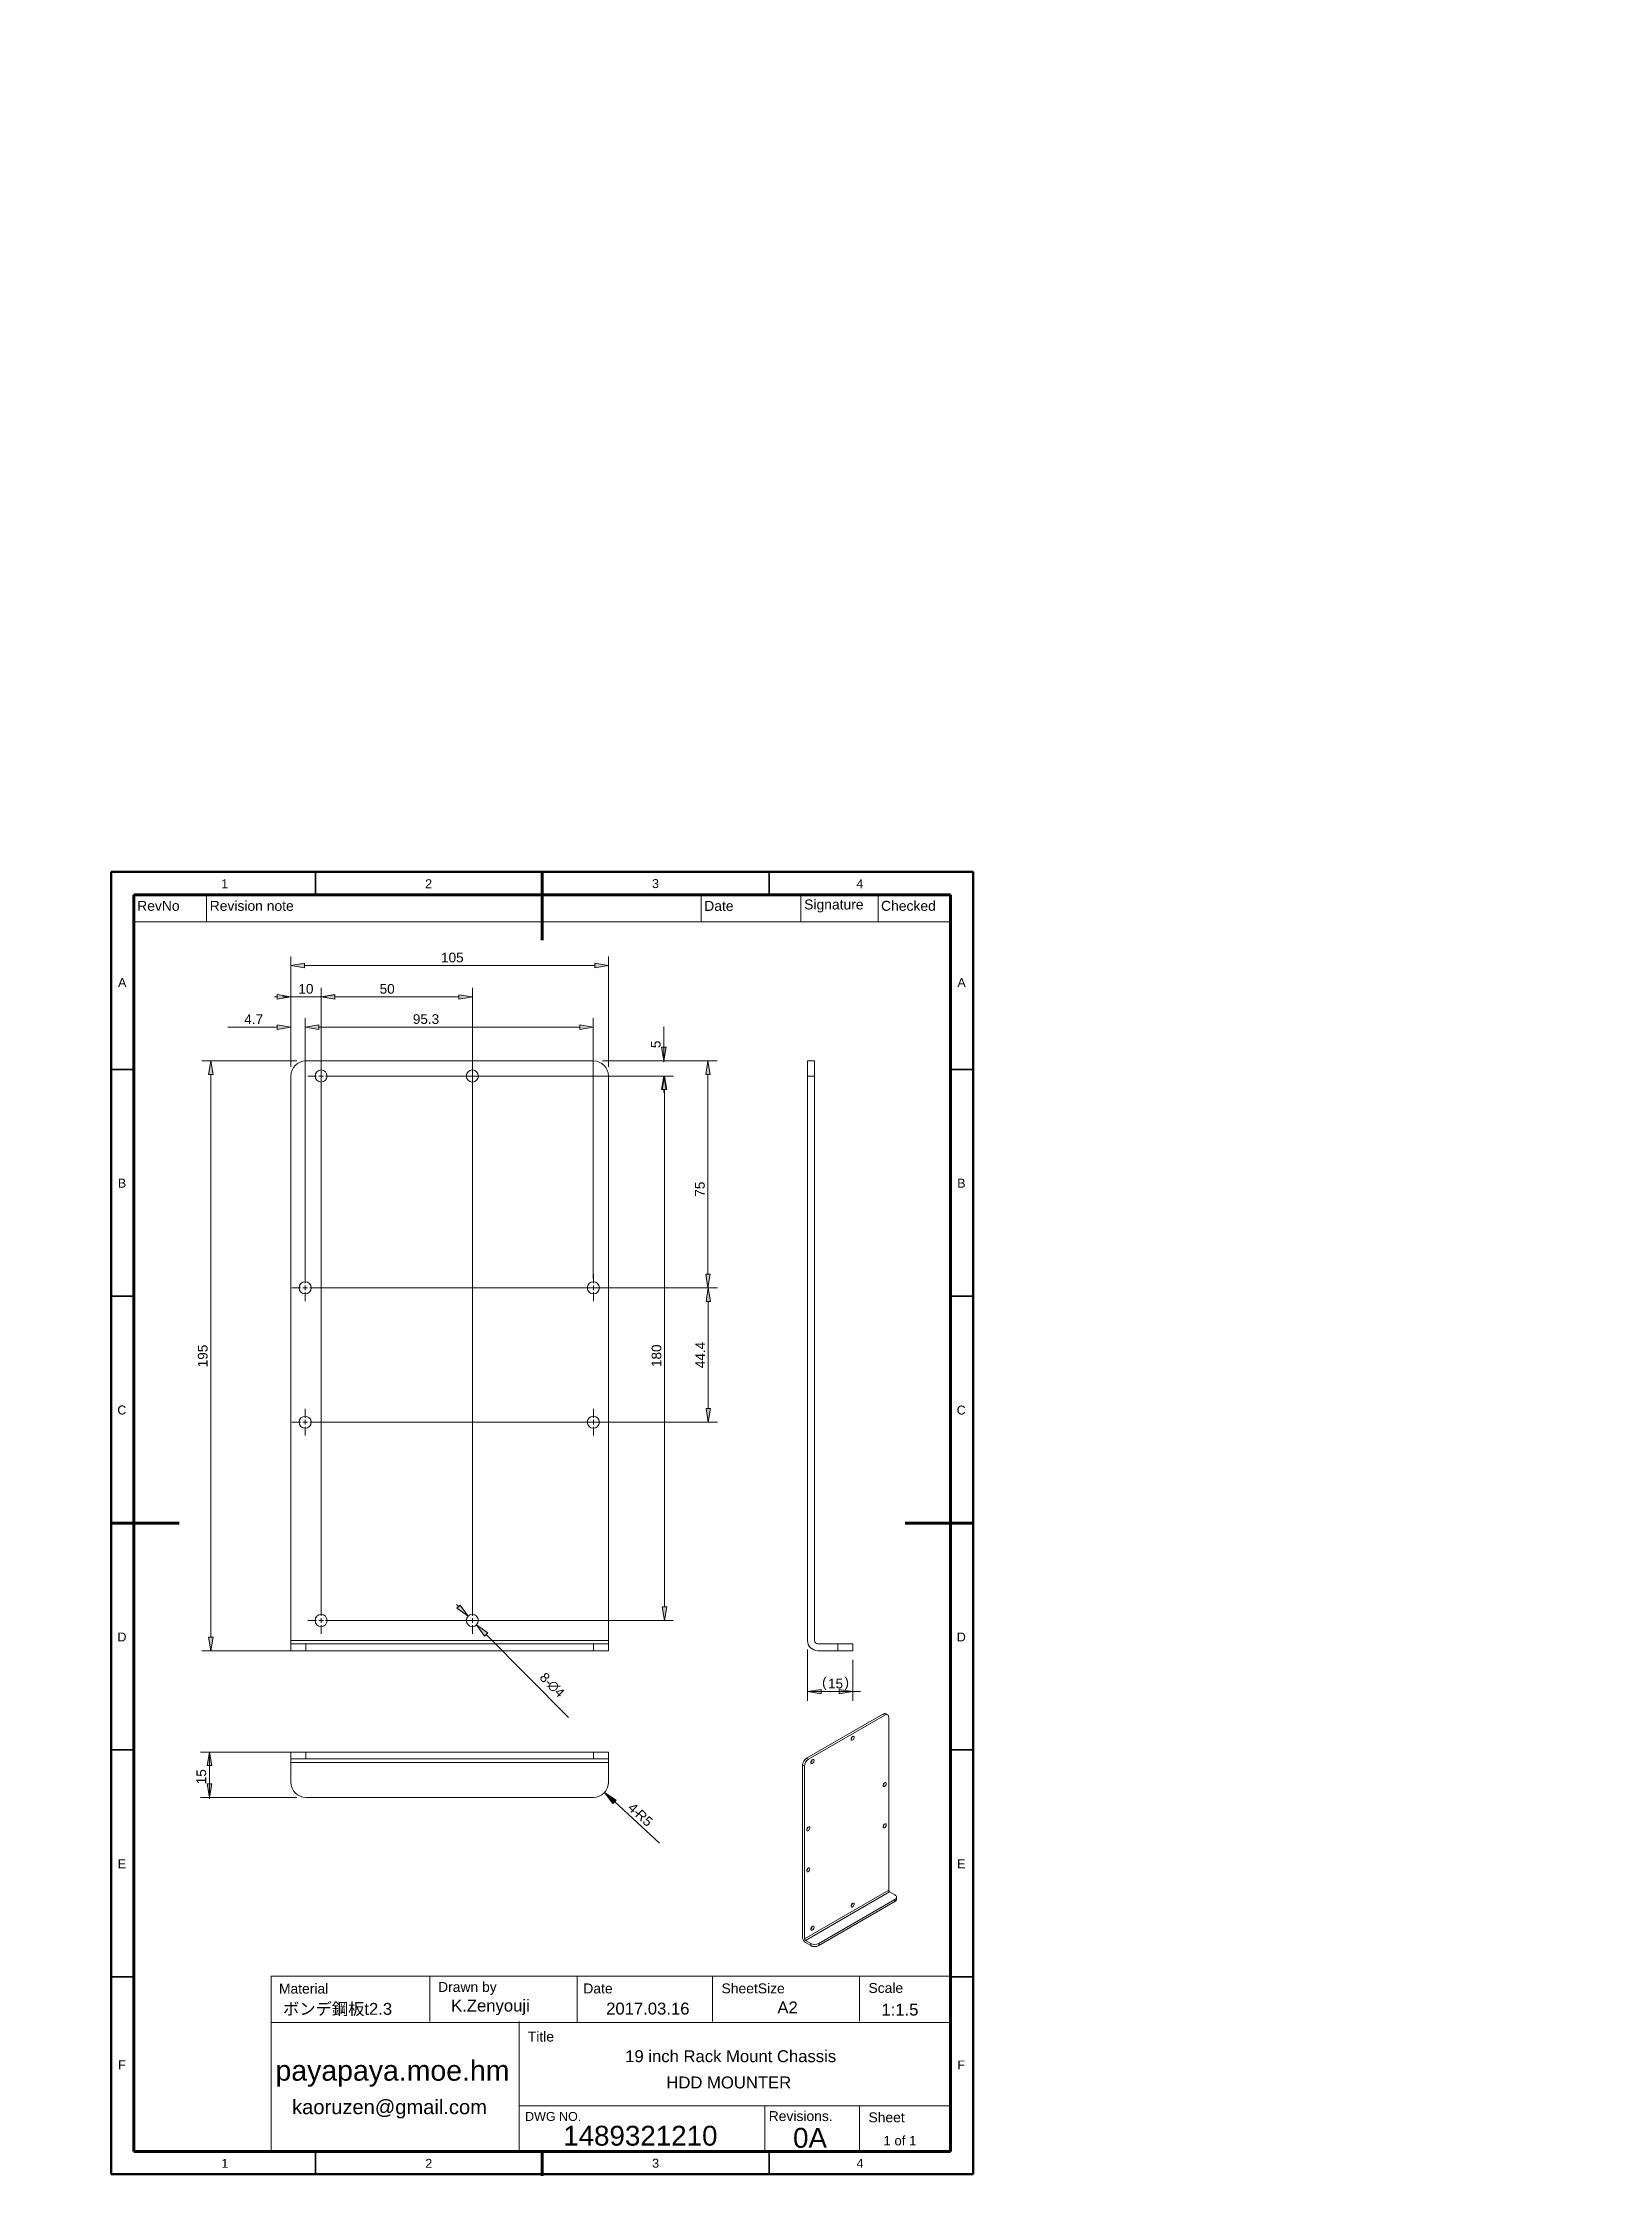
# Model space of a CAD drawing. Header units: millimetres. Extents: x 0 to 345, y 0 to 475.
import ezdxf

# ---------------------------------------------------------------- set-up
doc = ezdxf.new("R2010")
doc.units = ezdxf.units.MM
for name, color, linetype, lineweight in [('CENTER', 204, 'Continuous', 0), ('CONTINUOUS', 7, 'Continuous', 0), ('DIMENSIONS', 7, 'Continuous', 0), ('TANGENT EDGES', 7, 'Continuous', 0), ('VISIBLE', 7, 'Continuous', 0)]:
    doc.layers.add(name, color=color, linetype=linetype, lineweight=lineweight)
doc.dimstyles.new('ISO-25', dxfattribs={"dimtxt": 2.5, "dimasz": 2.5, "dimexe": 1.25, "dimexo": 0.625, "dimtad": 1, "dimtxsty": 'Standard', "dimcen": 2.5, "dimadec": 0, "dimazin": 0, "dimtfac": 1, "dimtmove": 0, "dimatfit": 3, "dimfxl": 1, "dimarcsym": 0})

# ---------------------------------------------------------------- blocks, each defined once
blk = doc.blocks.new('D1')
h = blk.add_hatch(color=7)
h.paths.add_polyline_path([(36.45, 247.36), (36.95, 250.36), (37.45, 247.36)], flags=0)
h.paths.add_polyline_path([(37.45, 123.36), (36.95, 120.36), (36.45, 123.36)], flags=0)
at = {"layer": 'DIMENSIONS'}
for p, q in [((55.93, 250.36), (34.95, 250.36)), ((36.95, 247.36), (36.95, 185.33)), ((36.95, 179.62), (36.95, 191.03)), ((36.95, 123.36), (36.95, 185.33)), ((55.93, 120.36), (34.95, 120.36))]:
    blk.add_line(p, q, dxfattribs=at)
for points in [[(36.95, 250.36), (37.45, 247.36), (36.45, 247.36), (36.95, 250.36)], [(36.95, 120.36), (36.45, 123.36), (37.45, 123.36), (36.95, 120.36)]]:
    blk.add_lwpolyline(points, dxfattribs=at)
at = {"layer": 'DIMENSIONS', "char_height": 2.134, "attachment_point": 5, "rotation": 90}
for s, insert in [('{\\fArial|b0|i0|c0|p0;195}{\\fArial|b0|i0|c0|p0;}', (35.19, 185.33)), ('{\\fArial|b0|i0|c0|p0;}', (35.19, 188.68)), ('{\\fArial|b0|i0|c0|p0;}', (35.19, 185.33)), ('{\\fArial|b0|i0|c0|p0;}', (35.19, 185.33)), ('{\\fArial|b0|i0|c0|p0;}', (35.19, 181.97))]:
    blk.add_mtext(s, dxfattribs=dict(at, insert=insert))
blk = doc.blocks.new('D2')
h = blk.add_hatch(color=7)
h.paths.add_polyline_path([(57.6, 270.87), (54.6, 271.37), (57.6, 271.87)], flags=0)
h.paths.add_polyline_path([(121.6, 271.87), (124.6, 271.37), (121.6, 270.87)], flags=0)
at = {"layer": 'DIMENSIONS'}
for p, q in [((54.6, 249.03), (54.6, 273.37)), ((57.6, 271.37), (90.19, 271.37)), ((95.54, 271.37), (84.13, 271.37)), ((121.6, 271.37), (90.19, 271.37)), ((124.6, 249.03), (124.6, 273.37))]:
    blk.add_line(p, q, dxfattribs=at)
for points in [[(54.6, 271.37), (57.6, 271.87), (57.6, 270.87), (54.6, 271.37)], [(124.6, 271.37), (121.6, 270.87), (121.6, 271.87), (124.6, 271.37)]]:
    blk.add_lwpolyline(points, dxfattribs=at)
at = {"layer": 'DIMENSIONS', "char_height": 2.134, "attachment_point": 5}
for s, insert in [('{\\fArial|b0|i0|c0|p0;}', (86.84, 273.14)), ('{\\fArial|b0|i0|c0|p0;105}{\\fArial|b0|i0|c0|p0;}', (90.19, 273.14)), ('{\\fArial|b0|i0|c0|p0;}', (90.19, 273.14)), ('{\\fArial|b0|i0|c0|p0;}', (90.19, 273.14)), ('{\\fArial|b0|i0|c0|p0;}', (93.54, 273.14))]:
    blk.add_mtext(s, dxfattribs=dict(at, insert=insert))
blk = doc.blocks.new('D3')
h = blk.add_hatch(color=7)
h.paths.add_polyline_path([(137.3, 253.36), (136.8, 250.36), (136.3, 253.36)], flags=0)
h.paths.add_polyline_path([(136.3, 244.03), (136.8, 247.03), (137.3, 244.03)], flags=0)
at = {"layer": 'DIMENSIONS'}
for p, q in [((136.8, 250.07), (136.8, 257.95)), ((136.8, 253.36), (136.8, 254.01)), ((63.26, 247.03), (138.8, 247.03)), ((123.26, 250.36), (138.8, 250.36)), ((136.8, 244.03), (136.8, 243.43))]:
    blk.add_line(p, q, dxfattribs=at)
for points in [[(136.8, 250.36), (136.3, 253.36), (137.3, 253.36), (136.8, 250.36)], [(136.8, 247.03), (137.3, 244.03), (136.3, 244.03), (136.8, 247.03)]]:
    blk.add_lwpolyline(points, dxfattribs=at)
at = {"layer": 'DIMENSIONS', "char_height": 2.134, "attachment_point": 5, "rotation": 90}
for s, insert in [('{\\fArial|b0|i0|c0|p0;5}{\\fArial|b0|i0|c0|p0;}', (135.03, 254.01)), ('{\\fArial|b0|i0|c0|p0;}', (135.03, 255.6)), ('{\\fArial|b0|i0|c0|p0;}', (135.03, 254.01)), ('{\\fArial|b0|i0|c0|p0;}', (135.03, 254.01)), ('{\\fArial|b0|i0|c0|p0;}', (135.03, 252.42))]:
    blk.add_mtext(s, dxfattribs=dict(at, insert=insert))
blk = doc.blocks.new('D4')
h = blk.add_hatch(color=7)
h.paths.add_polyline_path([(136.46, 244.03), (136.96, 247.03), (137.46, 244.03)], flags=0)
h.paths.add_polyline_path([(137.46, 130.03), (136.96, 127.03), (136.46, 130.03)], flags=0)
at = {"layer": 'DIMENSIONS'}
for p, q in [((63.26, 247.03), (138.96, 247.03)), ((136.96, 244.03), (136.96, 185.38)), ((136.96, 179.68), (136.96, 191.09)), ((136.96, 130.03), (136.96, 185.38)), ((63.26, 127.03), (138.96, 127.03))]:
    blk.add_line(p, q, dxfattribs=at)
for points in [[(136.96, 247.03), (137.46, 244.03), (136.46, 244.03), (136.96, 247.03)], [(136.96, 127.03), (136.46, 130.03), (137.46, 130.03), (136.96, 127.03)]]:
    blk.add_lwpolyline(points, dxfattribs=at)
at = {"layer": 'DIMENSIONS', "char_height": 2.134, "attachment_point": 5, "rotation": 90}
for s, insert in [('{\\fArial|b0|i0|c0|p0;180}{\\fArial|b0|i0|c0|p0;}', (135.19, 185.38)), ('{\\fArial|b0|i0|c0|p0;}', (135.19, 188.74)), ('{\\fArial|b0|i0|c0|p0;}', (135.19, 185.38)), ('{\\fArial|b0|i0|c0|p0;}', (135.19, 185.38)), ('{\\fArial|b0|i0|c0|p0;}', (135.19, 182.03))]:
    blk.add_mtext(s, dxfattribs=dict(at, insert=insert))
blk = doc.blocks.new('D5')
h = blk.add_hatch(color=7)
h.paths.add_polyline_path([(146.02, 247.36), (146.52, 250.36), (147.02, 247.36)], flags=0)
h.paths.add_polyline_path([(147.02, 203.36), (146.52, 200.36), (146.02, 203.36)], flags=0)
at = {"layer": 'DIMENSIONS'}
for p, q in [((123.26, 250.36), (148.52, 250.36)), ((146.52, 247.36), (146.52, 222.09)), ((146.52, 217.27), (146.52, 226.91)), ((146.52, 203.36), (146.52, 222.09)), ((59.76, 200.36), (148.52, 200.36))]:
    blk.add_line(p, q, dxfattribs=at)
for points in [[(146.52, 250.36), (147.02, 247.36), (146.02, 247.36), (146.52, 250.36)], [(146.52, 200.36), (146.02, 203.36), (147.02, 203.36), (146.52, 200.36)]]:
    blk.add_lwpolyline(points, dxfattribs=at)
at = {"layer": 'DIMENSIONS', "char_height": 2.134, "attachment_point": 5, "rotation": 90}
for s, insert in [('{\\fArial|b0|i0|c0|p0;75}{\\fArial|b0|i0|c0|p0;}', (144.76, 222.09)), ('{\\fArial|b0|i0|c0|p0;}', (144.76, 224.56)), ('{\\fArial|b0|i0|c0|p0;}', (144.76, 222.09)), ('{\\fArial|b0|i0|c0|p0;}', (144.76, 222.09)), ('{\\fArial|b0|i0|c0|p0;}', (144.76, 219.62))]:
    blk.add_mtext(s, dxfattribs=dict(at, insert=insert))
blk = doc.blocks.new('D6')
h = blk.add_hatch(color=7)
h.paths.add_polyline_path([(147.09, 173.73), (146.59, 170.73), (146.09, 173.73)], flags=0)
h.paths.add_polyline_path([(146.09, 197.36), (146.59, 200.36), (147.09, 197.36)], flags=0)
at = {"layer": 'DIMENSIONS'}
for p, q in [((59.76, 200.36), (148.59, 200.36)), ((146.59, 197.36), (146.59, 185.55)), ((146.59, 191.78), (146.59, 179.31)), ((146.59, 173.73), (146.59, 185.55)), ((59.76, 170.73), (148.59, 170.73))]:
    blk.add_line(p, q, dxfattribs=at)
for points in [[(146.59, 200.36), (147.09, 197.36), (146.09, 197.36), (146.59, 200.36)], [(146.59, 170.73), (146.09, 173.73), (147.09, 173.73), (146.59, 170.73)]]:
    blk.add_lwpolyline(points, dxfattribs=at)
at = {"layer": 'DIMENSIONS', "char_height": 2.134, "attachment_point": 5, "rotation": 90}
for s, insert in [('{\\fArial|b0|i0|c0|p0;44.4}{\\fArial|b0|i0|c0|p0;}', (144.82, 185.55)), ('{\\fArial|b0|i0|c0|p0;}', (144.82, 189.43)), ('{\\fArial|b0|i0|c0|p0;}', (144.82, 185.55)), ('{\\fArial|b0|i0|c0|p0;}', (144.82, 185.55)), ('{\\fArial|b0|i0|c0|p0;}', (144.82, 181.67))]:
    blk.add_mtext(s, dxfattribs=dict(at, insert=insert))
blk = doc.blocks.new('D7')
h = blk.add_hatch(color=7)
h.paths.add_polyline_path([(51.6, 258.29), (54.6, 257.79), (51.6, 257.29)], flags=0)
h.paths.add_polyline_path([(60.76, 257.29), (57.76, 257.79), (60.76, 258.29)], flags=0)
at = {"layer": 'DIMENSIONS'}
for p, q in [((51.42, 257.79), (40.71, 257.79)), ((51.6, 257.79), (46.42, 257.79)), ((54.6, 249.03), (54.6, 259.79)), ((57.76, 202.36), (57.76, 259.79)), ((60.76, 257.79), (61.36, 257.79))]:
    blk.add_line(p, q, dxfattribs=at)
for points in [[(54.6, 257.79), (51.6, 257.29), (51.6, 258.29), (54.6, 257.79)], [(57.76, 257.79), (60.76, 258.29), (60.76, 257.29), (57.76, 257.79)]]:
    blk.add_lwpolyline(points, dxfattribs=at)
at = {"layer": 'DIMENSIONS', "char_height": 2.134, "attachment_point": 5}
for s, insert in [('{\\fArial|b0|i0|c0|p0;}', (43.42, 259.55)), ('{\\fArial|b0|i0|c0|p0;4.7}{\\fArial|b0|i0|c0|p0;}', (46.42, 259.55)), ('{\\fArial|b0|i0|c0|p0;}', (46.42, 259.55)), ('{\\fArial|b0|i0|c0|p0;}', (46.42, 259.55)), ('{\\fArial|b0|i0|c0|p0;}', (49.42, 259.55))]:
    blk.add_mtext(s, dxfattribs=dict(at, insert=insert))
blk = doc.blocks.new('D8')
h = blk.add_hatch(color=7)
h.paths.add_polyline_path([(60.76, 257.31), (57.76, 257.81), (60.76, 258.31)], flags=0)
h.paths.add_polyline_path([(118.26, 258.31), (121.26, 257.81), (118.26, 257.31)], flags=0)
at = {"layer": 'DIMENSIONS'}
for p, q in [((57.76, 202.36), (57.76, 259.81)), ((60.76, 257.81), (84.39, 257.81)), ((90.27, 257.81), (77.8, 257.81)), ((118.26, 257.81), (84.39, 257.81)), ((121.26, 202.36), (121.26, 259.81))]:
    blk.add_line(p, q, dxfattribs=at)
for points in [[(57.76, 257.81), (60.76, 258.31), (60.76, 257.31), (57.76, 257.81)], [(121.26, 257.81), (118.26, 257.31), (118.26, 258.31), (121.26, 257.81)]]:
    blk.add_lwpolyline(points, dxfattribs=at)
at = {"layer": 'DIMENSIONS', "char_height": 2.134, "attachment_point": 5}
for s, insert in [('{\\fArial|b0|i0|c0|p0;}', (80.51, 259.57)), ('{\\fArial|b0|i0|c0|p0;95.3}{\\fArial|b0|i0|c0|p0;}', (84.39, 259.57)), ('{\\fArial|b0|i0|c0|p0;}', (84.39, 259.57)), ('{\\fArial|b0|i0|c0|p0;}', (84.39, 259.57)), ('{\\fArial|b0|i0|c0|p0;}', (88.27, 259.57))]:
    blk.add_mtext(s, dxfattribs=dict(at, insert=insert))
blk = doc.blocks.new('D9')
h = blk.add_hatch(color=7)
h.paths.add_polyline_path([(64.26, 263.97), (61.26, 264.47), (64.26, 264.97)], flags=0)
h.paths.add_polyline_path([(51.6, 264.97), (54.6, 264.47), (51.6, 263.97)], flags=0)
at = {"layer": 'DIMENSIONS'}
for p, q in [((54.6, 249.03), (54.6, 266.47)), ((61.26, 129.03), (61.26, 266.47)), ((51.6, 264.47), (51, 264.47)), ((52.76, 264.47), (62.4, 264.47)), ((64.26, 264.47), (64.86, 264.47))]:
    blk.add_line(p, q, dxfattribs=at)
for points in [[(54.6, 264.47), (51.6, 263.97), (51.6, 264.97), (54.6, 264.47)], [(61.26, 264.47), (64.26, 264.97), (64.26, 263.97), (61.26, 264.47)]]:
    blk.add_lwpolyline(points, dxfattribs=at)
at = {"layer": 'DIMENSIONS', "char_height": 2.134, "attachment_point": 5}
for s, insert in [('{\\fArial|b0|i0|c0|p0;}', (55.46, 266.23)), ('{\\fArial|b0|i0|c0|p0;10}{\\fArial|b0|i0|c0|p0;}', (57.93, 266.23)), ('{\\fArial|b0|i0|c0|p0;}', (57.93, 266.23)), ('{\\fArial|b0|i0|c0|p0;}', (57.93, 266.23)), ('{\\fArial|b0|i0|c0|p0;}', (60.4, 266.23))]:
    blk.add_mtext(s, dxfattribs=dict(at, insert=insert))
blk = doc.blocks.new('D10')
h = blk.add_hatch(color=7)
h.paths.add_polyline_path([(91.6, 264.96), (94.6, 264.46), (91.6, 263.96)], flags=0)
h.paths.add_polyline_path([(64.26, 263.96), (61.26, 264.46), (64.26, 264.96)], flags=0)
at = {"layer": 'DIMENSIONS'}
for p, q in [((61.26, 129.03), (61.26, 266.46)), ((94.6, 129.03), (94.6, 266.46)), ((64.26, 264.46), (75.83, 264.46)), ((70.66, 264.46), (80.3, 264.46)), ((91.6, 264.46), (75.83, 264.46))]:
    blk.add_line(p, q, dxfattribs=at)
for points in [[(61.26, 264.46), (64.26, 264.96), (64.26, 263.96), (61.26, 264.46)], [(94.6, 264.46), (91.6, 263.96), (91.6, 264.96), (94.6, 264.46)]]:
    blk.add_lwpolyline(points, dxfattribs=at)
at = {"layer": 'DIMENSIONS', "char_height": 2.134, "attachment_point": 5}
for s, insert in [('{\\fArial|b0|i0|c0|p0;}', (73.36, 266.23)), ('{\\fArial|b0|i0|c0|p0;50}{\\fArial|b0|i0|c0|p0;}', (75.83, 266.23)), ('{\\fArial|b0|i0|c0|p0;}', (75.83, 266.23)), ('{\\fArial|b0|i0|c0|p0;}', (75.83, 266.23)), ('{\\fArial|b0|i0|c0|p0;}', (78.3, 266.23))]:
    blk.add_mtext(s, dxfattribs=dict(at, insert=insert))
blk = doc.blocks.new('D11')
h = blk.add_hatch(color=7)
h.paths.add_polyline_path([(97.3, 123.6), (95.54, 126.08), (98.01, 124.31)], flags=0)
h.paths.add_polyline_path([(91.9, 130.45), (93.66, 127.98), (91.19, 129.75)], flags=0)
at = {"layer": 'DIMENSIONS'}
for p, q in [((90.08, 201.55), (90.08, 201.55)), ((91.54, 130.1), (91.12, 130.53)), ((97.65, 123.96), (115.82, 105.69))]:
    blk.add_line(p, q, dxfattribs=at)
for points in [[(90.08, 201.55), (90.08, 201.55), (90.08, 201.55), (90.08, 201.55), (90.08, 201.55)], [(93.66, 127.98), (91.19, 129.75), (91.9, 130.45), (93.66, 127.98)], [(95.54, 126.08), (98.01, 124.31), (97.3, 123.6), (95.54, 126.08)]]:
    blk.add_lwpolyline(points, dxfattribs=at)
at = {"layer": 'DIMENSIONS', "char_height": 2.134, "attachment_point": 5, "rotation": 314.8371}
for s, insert in [('{\\fArial|b0|i0|c0|p0;8-}{\\fArial|b0|i0|c0|p0;}', (110.93, 114.1)), ('{\\fAlibre Symbols|b0|i0|c0|p0;n}{\\fArial|b0|i0|c0|p0;\\H0.95x;4}{\\fMS UI Gothic|b0|i0|c0|p0;\\H0.9x;}', (113.05, 111.98)), ('{\\fArial|b0|i0|c0|p0;}', (113.05, 111.98)), ('{\\fArial|b0|i0|c0|p0;}', (113.05, 111.98)), ('{\\fArial|b0|i0|c0|p0;}', (115.16, 109.85))]:
    blk.add_mtext(s, dxfattribs=dict(at, insert=insert))
blk = doc.blocks.new('D12')
h = blk.add_hatch(color=7)
h.paths.add_polyline_path([(175.46, 111.86), (178.46, 111.36), (175.46, 110.86)], flags=0)
h.paths.add_polyline_path([(171.46, 110.86), (168.46, 111.36), (171.46, 111.86)], flags=0)
at = {"layer": 'DIMENSIONS'}
for p, q in [((168.46, 120.66), (168.46, 109.36)), ((178.46, 118.36), (178.46, 109.36)), ((169.11, 111.36), (180.17, 111.36)), ((171.46, 111.36), (174.64, 111.36)), ((175.46, 111.36), (174.64, 111.36))]:
    blk.add_line(p, q, dxfattribs=at)
for points in [[(168.46, 111.36), (171.46, 111.86), (171.46, 110.86), (168.46, 111.36)], [(178.46, 111.36), (175.46, 110.86), (175.46, 111.86), (178.46, 111.36)]]:
    blk.add_lwpolyline(points, dxfattribs=at)
at = {"layer": 'DIMENSIONS', "char_height": 2.134, "attachment_point": 5}
for s, insert in [('{\\fArial|b0|i0|c0|p0;(}{\\fArial|b0|i0|c0|p0;}', (172.17, 113.12)), ('{\\fArial|b0|i0|c0|p0;15}{\\fArial|b0|i0|c0|p0;}', (174.64, 113.12)), ('{\\fArial|b0|i0|c0|p0;)}{\\fArial|b0|i0|c0|p0;}', (177.11, 113.12)), ('{\\fArial|b0|i0|c0|p0;}', (174.64, 113.12)), ('{\\fArial|b0|i0|c0|p0;}', (174.64, 113.12))]:
    blk.add_mtext(s, dxfattribs=dict(at, insert=insert))
blk = doc.blocks.new('D13')
h = blk.add_hatch(color=7)
h.paths.add_polyline_path([(36.16, 95.05), (36.66, 98.05), (37.16, 95.05)], flags=0)
h.paths.add_polyline_path([(37.16, 91.05), (36.66, 88.05), (36.16, 91.05)], flags=0)
at = {"layer": 'DIMENSIONS'}
for p, q in [((55.93, 98.05), (34.66, 98.05)), ((36.66, 87.77), (36.66, 97.42)), ((36.66, 95.05), (36.66, 92.6)), ((36.66, 91.05), (36.66, 92.6)), ((55.93, 88.05), (34.66, 88.05))]:
    blk.add_line(p, q, dxfattribs=at)
for points in [[(36.66, 98.05), (37.16, 95.05), (36.16, 95.05), (36.66, 98.05)], [(36.66, 88.05), (36.16, 91.05), (37.16, 91.05), (36.66, 88.05)]]:
    blk.add_lwpolyline(points, dxfattribs=at)
at = {"layer": 'DIMENSIONS', "char_height": 2.134, "attachment_point": 5, "rotation": 90}
for s, insert in [('{\\fArial|b0|i0|c0|p0;}', (34.89, 95.07)), ('{\\fArial|b0|i0|c0|p0;15}{\\fArial|b0|i0|c0|p0;}', (34.89, 92.6)), ('{\\fArial|b0|i0|c0|p0;}', (34.89, 92.6)), ('{\\fArial|b0|i0|c0|p0;}', (34.89, 92.6)), ('{\\fArial|b0|i0|c0|p0;}', (34.89, 90.13))]:
    blk.add_mtext(s, dxfattribs=dict(at, insert=insert))
blk = doc.blocks.new('D14')
blk.add_hatch(color=7).paths.add_polyline_path([(125.59, 86.74), (123.72, 89.13), (126.27, 87.47)], flags=0)
at = {"layer": 'DIMENSIONS'}
for p, q in [((90.08, 96.52), (90.08, 96.52)), ((125.92, 87.11), (135.87, 77.99))]:
    blk.add_line(p, q, dxfattribs=at)
for points in [[(90.08, 96.52), (90.08, 96.52), (90.08, 96.52), (90.08, 96.52), (90.08, 96.52)], [(123.72, 89.13), (126.27, 87.47), (125.59, 86.74), (123.72, 89.13)]]:
    blk.add_lwpolyline(points, dxfattribs=at)
at = {"layer": 'DIMENSIONS', "char_height": 2.134, "attachment_point": 5, "rotation": 317.4646}
for s, insert in [('{\\fArial|b0|i0|c0|p0;4-}{\\fArial|b0|i0|c0|p0;}', (130.39, 85.41)), ('{\\fArial|b0|i0|c0|p0;R5}{\\fArial|b0|i0|c0|p0;}', (132.47, 83.5)), ('{\\fArial|b0|i0|c0|p0;}', (132.47, 83.5)), ('{\\fArial|b0|i0|c0|p0;}', (132.47, 83.5)), ('{\\fArial|b0|i0|c0|p0;}', (134.55, 81.59))]:
    blk.add_mtext(s, dxfattribs=dict(at, insert=insert))

msp = doc.modelspace()

# ---------------------------------------------------------------- linework, layer by layer
at = {"layer": 'CENTER'}
for p, q in [((60.265, 247.03), (58.344, 247.03)), ((61.765, 247.03), (60.765, 247.03)), ((61.265, 248.03), (61.265, 249.95)), ((61.265, 247.53), (61.265, 246.53)), ((62.265, 247.03), (64.185, 247.03)), ((93.598, 247.03), (91.677, 247.03)), ((95.098, 247.03), (94.098, 247.03)), ((94.598, 248.03), (94.598, 249.95)), ((94.598, 247.53), (94.598, 246.53)), ((95.598, 247.03), (97.519, 247.03)), ((61.265, 246.03), (61.265, 244.109)), ((94.598, 246.03), (94.598, 244.109)), ((56.765, 200.363), (54.844, 200.363)), ((58.265, 200.363), (57.265, 200.363)), ((57.765, 201.363), (57.765, 203.284)), ((57.765, 200.863), (57.765, 199.863)), ((58.765, 200.363), (60.685, 200.363)), ((120.265, 200.363), (118.344, 200.363)), ((121.765, 200.363), (120.765, 200.363)), ((121.265, 201.363), (121.265, 203.284)), ((121.265, 200.863), (121.265, 199.863)), ((122.265, 200.363), (124.185, 200.363)), ((57.765, 199.363), (57.765, 197.442)), ((121.265, 199.363), (121.265, 197.442)), ((57.765, 171.73), (57.765, 173.65)), ((57.765, 171.23), (57.765, 170.23)), ((121.265, 171.73), (121.265, 173.65)), ((121.265, 171.23), (121.265, 170.23)), ((56.765, 170.73), (54.844, 170.73)), ((58.265, 170.73), (57.265, 170.73)), ((57.765, 169.73), (57.765, 167.809)), ((58.765, 170.73), (60.685, 170.73)), ((120.265, 170.73), (118.344, 170.73)), ((121.765, 170.73), (120.765, 170.73)), ((121.265, 169.73), (121.265, 167.809)), ((122.265, 170.73), (124.185, 170.73)), ((61.265, 128.03), (61.265, 129.95)), ((94.598, 128.03), (94.598, 129.95)), ((60.265, 127.03), (58.344, 127.03)), ((61.765, 127.03), (60.765, 127.03)), ((61.265, 127.53), (61.265, 126.53)), ((61.265, 126.03), (61.265, 124.109)), ((62.265, 127.03), (64.185, 127.03)), ((93.598, 127.03), (91.677, 127.03)), ((95.098, 127.03), (94.098, 127.03)), ((94.598, 127.53), (94.598, 126.53)), ((94.598, 126.03), (94.598, 124.109)), ((95.598, 127.03), (97.519, 127.03))]:
    msp.add_line(p, q, dxfattribs=at)
at = {"layer": 'CONTINUOUS', "color": 7, "linetype": 'Continuous', "lineweight": 50}
for p, q in [((15, 5), (15, 292)), ((15, 292), (205, 292)), ((205, 292), (205, 5)), ((205, 5), (15, 5))]:
    msp.add_line(p, q, dxfattribs=at)
at = {"layer": 'CONTINUOUS', "color": 7, "linetype": 'Continuous', "lineweight": 35}
for p, q in [((60, 292), (60, 287)), ((160, 292), (160, 287)), ((15, 248.5), (20, 248.5)), ((205, 248.5), (200, 248.5)), ((15, 198.5), (20, 198.5)), ((205, 198.5), (200, 198.5)), ((15, 98.5), (20, 98.5)), ((205, 98.5), (200, 98.5)), ((15, 48.5), (20, 48.5)), ((205, 48.5), (200, 48.5)), ((60, 5), (60, 10)), ((160, 5), (160, 10))]:
    msp.add_line(p, q, dxfattribs=at)
at = {"layer": 'CONTINUOUS', "color": 7, "linetype": 'Continuous', "lineweight": 70}
for p, q in [((110, 292), (110, 277)), ((20, 10), (20, 287)), ((20, 287), (200, 287)), ((200, 287), (200, 10)), ((15, 148.5), (30, 148.5)), ((205, 148.5), (190, 148.5)), ((200, 10), (20, 10)), ((110, 4.652), (109.97, 10))]:
    msp.add_line(p, q, dxfattribs=at)
at = {"layer": 'CONTINUOUS'}
for p, q in [((20, 281), (20, 287)), ((36, 281), (36, 287)), ((145, 287), (145, 281)), ((167, 281), (167, 287)), ((184, 281), (184, 287)), ((20, 281), (200, 281)), ((50.28, 48.659), (200.155, 48.659)), ((50.28, 10.111), (50.28, 48.659)), ((85.236, 38.633), (85.236, 48.633)), ((117.711, 48.659), (117.72, 38.429)), ((147.532, 38.633), (147.532, 48.633)), ((179.906, 38.633), (179.906, 48.633)), ((20, 10), (20, 46)), ((50.28, 38.429), (200.162, 38.429)), ((104.906, 10.111), (104.906, 38.633)), ((104.906, 20.111), (199.906, 20.111)), ((159.039, 10.111), (159.039, 20.111)), ((179.906, 10.111), (179.906, 20.111))]:
    msp.add_line(p, q, dxfattribs=at)
at = {"layer": 'TANGENT EDGES'}
for p, q in [((169.991, 247.03), (168.457, 247.03)), ((124.598, 122.663), (54.598, 122.663)), ((57.931, 120.363), (57.931, 121.896)), ((121.265, 121.896), (121.265, 120.363)), ((175.124, 121.896), (175.124, 120.363)), ((185.472, 106.173), (185.066, 106.408)), ((54.598, 95.752), (124.598, 95.752)), ((57.931, 96.519), (57.931, 98.052)), ((121.265, 96.519), (121.265, 98.052)), ((167.795, 94.947), (167.388, 95.181)), ((168.679, 96.478), (168.272, 96.712)), ((186.356, 67.584), (167.795, 56.867)), ((167.998, 56.515), (186.56, 67.232)), ((187.717, 65.543), (187.717, 65.073)), ((169.156, 55.847), (169.156, 55.377)), ((170.924, 55.377), (170.924, 55.847))]:
    msp.add_line(p, q, dxfattribs=at)
at = {"layer": 'VISIBLE'}
for p, q in [((54.598, 122.663), (54.598, 247.03)), ((57.931, 250.363), (121.265, 250.363)), ((124.598, 247.03), (124.598, 122.663)), ((169.991, 250.363), (168.457, 250.363)), ((168.457, 250.363), (168.457, 247.03)), ((168.457, 247.03), (168.457, 122.663)), ((169.991, 247.03), (169.991, 250.363)), ((169.991, 122.663), (169.991, 247.03)), ((54.598, 121.896), (54.598, 122.663)), ((54.598, 121.896), (54.598, 120.363)), ((57.931, 121.896), (54.598, 121.896)), ((54.598, 120.363), (57.931, 120.363)), ((121.265, 121.896), (57.931, 121.896)), ((57.931, 120.363), (121.265, 120.363)), ((124.598, 121.896), (121.265, 121.896)), ((121.265, 120.363), (124.598, 120.363)), ((124.598, 122.663), (124.598, 121.896)), ((124.598, 120.363), (124.598, 121.896)), ((175.124, 121.896), (170.757, 121.896)), ((170.757, 120.363), (175.124, 120.363)), ((178.457, 121.896), (175.124, 121.896)), ((175.124, 120.363), (178.457, 120.363)), ((178.457, 120.363), (178.457, 121.896)), ((185.066, 106.408), (168.272, 96.712)), ((168.679, 96.478), (185.472, 106.173)), ((186.097, 106.235), (185.691, 106.47)), ((186.356, 105.663), (186.356, 67.584)), ((54.598, 96.519), (54.598, 98.052)), ((57.931, 98.052), (54.598, 98.052)), ((54.598, 95.752), (54.598, 96.519)), ((54.598, 96.519), (57.931, 96.519)), ((54.598, 91.385), (54.598, 95.752)), ((121.265, 98.052), (57.931, 98.052)), ((57.931, 96.519), (121.265, 96.519)), ((124.598, 98.052), (121.265, 98.052)), ((121.265, 96.519), (124.598, 96.519)), ((124.598, 96.519), (124.598, 98.052)), ((124.598, 96.519), (124.598, 95.752)), ((124.598, 95.752), (124.598, 91.385)), ((167.388, 95.181), (167.388, 57.102)), ((167.795, 56.867), (167.795, 94.947)), ((121.265, 88.052), (57.931, 88.052)), ((186.56, 67.232), (187.717, 66.563)), ((187.717, 65.543), (170.924, 55.847)), ((170.924, 55.377), (187.717, 65.073)), ((188.084, 66.053), (188.084, 65.583)), ((169.156, 55.847), (167.998, 56.515)), ((167.998, 56.046), (169.156, 55.377))]:
    msp.add_line(p, q, dxfattribs=at)
for centre in [(61.265, 247.03), (94.598, 247.03), (57.765, 200.363), (121.265, 200.363), (57.765, 170.73), (121.265, 170.73), (61.265, 127.03), (94.598, 127.03)]:
    msp.add_circle(centre, 1.333, dxfattribs=at)
for centre, radius, start, end in [((57.931, 247.03), 3.333, 90, 180), ((121.265, 247.03), 3.333, 0, 90), ((170.757, 122.663), 2.3, 180, 270), ((170.757, 122.663), 0.767, 180, 270), ((57.931, 91.385), 3.333, 180, 270), ((121.265, 91.385), 3.333, 270, 0)]:
    msp.add_arc(centre, radius, start, end, dxfattribs=at)
for centre, major_axis, start_param, end_param in [((185.066, 105.388), (-0.625, -1.083), -3.1415927, -2.3561945), ((185.472, 105.153), (-0.625, -1.083), -3.1415927, -2.3561945), ((185.472, 105.153), (0.625, 1.083), -0.7853982, 0), ((178.401, 101.07), (-0.25, -0.433), -3.1415927, 0), ((177.995, 101.305), (0.25, 0.433), 4.0911755, 5.3336024), ((178.401, 101.07), (0.25, 0.433), 3.1415927, 5.4977871), ((178.401, 101.07), (0.25, 0.433), -0.7853982, 0), ((168.272, 95.692), (-0.625, -1.083), -2.3561945, -0.7853982), ((168.679, 95.457), (-0.625, -1.083), -2.3561945, -0.7853982), ((169.562, 95.967), (-0.25, -0.433), -3.1415927, 0), ((169.156, 96.202), (0.25, 0.433), 4.0911755, 5.3336024), ((169.562, 95.967), (0.25, 0.433), 3.1415927, 5.4977871), ((169.562, 95.967), (0.25, 0.433), -0.7853982, 0), ((185.472, 90.864), (-0.25, -0.433), -3.1415927, 0), ((185.066, 91.099), (0.25, 0.433), 4.0911755, 5.3336024), ((185.472, 90.864), (0.25, 0.433), 3.1415927, 5.4977871), ((185.472, 90.864), (0.25, 0.433), -0.7853982, 0), ((168.634, 81.143), (-0.25, -0.433), -3.1415927, 0), ((168.228, 81.377), (0.25, 0.433), 4.0911755, 5.3336024), ((168.634, 81.143), (0.25, 0.433), 3.1415927, 5.4977871), ((168.634, 81.143), (0.25, 0.433), -0.7853982, 0), ((185.472, 81.791), (-0.25, -0.433), -3.1415927, 0), ((185.066, 82.026), (0.25, 0.433), 4.0911755, 5.3336024), ((185.472, 81.791), (0.25, 0.433), 3.1415927, 5.4977871), ((185.472, 81.791), (0.25, 0.433), -0.7853982, 0), ((168.634, 72.069), (-0.25, -0.433), -3.1415927, 0), ((168.228, 72.304), (0.25, 0.433), 4.0911755, 5.3336024), ((168.634, 72.069), (0.25, 0.433), 3.1415927, 5.4977871), ((168.634, 72.069), (0.25, 0.433), -0.7853982, 0), ((186.56, 67.466), (0.144, -0.249), -2.3561945, -0.7853982), ((186.834, 66.053), (-1.25, 0), -3.1415927, -2.3561945), ((178.401, 64.328), (-0.25, -0.433), -3.1415927, 0), ((177.995, 64.563), (0.25, 0.433), 4.0911755, 5.3336024), ((178.401, 64.328), (0.25, 0.433), 3.1415927, 5.4977871), ((178.401, 64.328), (0.25, 0.433), -0.7853982, 0), ((186.834, 66.053), (1.25, 0), -0.7853982, 0), ((186.834, 65.583), (1.25, 0), -0.7853982, 0), ((167.998, 56.75), (0.431, -0.747), -2.3561945, -0.7853982), ((169.562, 59.225), (-0.25, -0.433), -3.1415927, 0), ((169.156, 59.46), (0.25, 0.433), 4.0911755, 5.3336024), ((169.562, 59.225), (0.25, 0.433), 3.1415927, 5.4977871), ((169.562, 59.225), (0.25, 0.433), -0.7853982, 0), ((167.998, 56.75), (0.144, -0.249), -2.3561945, -0.7853982), ((170.04, 56.357), (1.25, 0), -2.3561945, -0.7853982), ((170.04, 55.887), (1.25, 0), -2.3561945, -0.7853982)]:
    msp.add_ellipse(centre, major_axis=major_axis, ratio=0.5773503, start_param=start_param, end_param=end_param, dxfattribs=at)

# ---------------------------------------------------------------- texts
at = {"layer": 'CONTINUOUS'}
for s, insert, char_height, attachment_point in [('{\\fArial|b0|i0|c0|p0;\\C7;1}{\\fArial|b0|i0|c0|p0;\\C7;\\H1.111111x;}', (39.26, 289.416), 1.96986, 4), ('{\\fArial|b0|i0|c0|p0;\\C7;2}{\\fArial|b0|i0|c0|p0;\\C7;\\H1.111111x;}', (84.204, 289.412), 1.96986, 4), ('{\\fArial|b0|i0|c0|p0;\\C7;3}{\\fArial|b0|i0|c0|p0;\\C7;\\H1.111111x;}', (134.196, 289.429), 1.96986, 4), ('{\\fArial|b0|i0|c0|p0;\\C7;4}{\\fArial|b0|i0|c0|p0;\\C7;\\H1.111111x;}', (179.246, 289.418), 1.96986, 4), ('{\\fArial|b0|i0|c0|p0;\\C7;RevNo}{\\fArial|b0|i0|c0|p0;\\C7;}', (20.739, 284.524), 2.18874, 4), ('{\\fArial|b0|i0|c0|p0;\\C7;Revision note}{\\fArial|b0|i0|c0|p0;\\C7;}', (36.722, 284.52), 2.18874, 4), ('{\\fArial|b0|i0|c0|p0;\\C7;Date}{\\fArial|b0|i0|c0|p0;\\C7;}', (145.706, 284.506), 2.18874, 4), ('{\\fArial|b0|i0|c0|p0;\\C7;Signature}{\\fArial|b0|i0|c0|p0;\\C7;}', (167.726, 284.506), 2.18874, 4), ('{\\fArial|b0|i0|c0|p0;\\C7;Checked}{\\fArial|b0|i0|c0|p0;\\C7;}', (184.673, 284.522), 2.18874, 4), ('{\\fArial|b0|i0|c0|p0;\\C7;A}{\\fArial|b0|i0|c0|p0;\\C7;\\H1.111111x;}', (16.524, 267.647), 1.96986, 4), ('{\\fArial|b0|i0|c0|p0;\\C7;A}{\\fArial|b0|i0|c0|p0;\\C7;\\H1.111111x;}', (201.492, 267.642), 1.96986, 4), ('{\\fArial|b0|i0|c0|p0;\\C7;B}{\\fArial|b0|i0|c0|p0;\\C7;\\H1.111111x;}', (16.49, 223.416), 1.96986, 4), ('{\\fArial|b0|i0|c0|p0;\\C7;B}{\\fArial|b0|i0|c0|p0;\\C7;\\H1.111111x;}', (201.458, 223.411), 1.96986, 4), ('{\\fArial|b0|i0|c0|p0;\\C7;C}{\\fArial|b0|i0|c0|p0;\\C7;\\H1.111111x;}', (16.362, 173.413), 1.96986, 4), ('{\\fArial|b0|i0|c0|p0;\\C7;C}{\\fArial|b0|i0|c0|p0;\\C7;\\H1.111111x;}', (201.33, 173.407), 1.96986, 4), ('{\\fArial|b0|i0|c0|p0;\\C7;D}{\\fArial|b0|i0|c0|p0;\\C7;\\H1.111111x;}', (16.389, 123.405), 1.96986, 4), ('{\\fArial|b0|i0|c0|p0;\\C7;D}{\\fArial|b0|i0|c0|p0;\\C7;\\H1.111111x;}', (201.358, 123.4), 1.96986, 4), ('{\\fArial|b0|i0|c0|p0;\\C7;E}{\\fArial|b0|i0|c0|p0;\\C7;\\H1.111111x;}', (16.448, 73.408), 1.96986, 4), ('{\\fArial|b0|i0|c0|p0;\\C7;E}{\\fArial|b0|i0|c0|p0;\\C7;\\H1.111111x;}', (201.417, 73.403), 1.96986, 4), ('{\\fArial|b0|i0|c0|p0;\\C7;Drawn by}{\\fArial|b0|i0|c0|p0;\\C7;}', (87.054, 45.943), 2.18874, 4), ('{\\fArial|b0|i0|c0|p0;\\C7;Material}{\\fArial|b0|i0|c0|p0;\\C7;}', (51.977, 45.89), 2.18874, 4), ('{\\fArial|b0|i0|c0|p0;\\C7;ボ}{\\fArial|b0|i0|c0|p0;\\C7;ン}{\\fArial|b0|i0|c0|p0;\\C7;デ}{\\fArial|b0|i0|c0|p0;\\C7;鋼}{\\fArial|b0|i0|c0|p0;\\C7;板t2.3}{\\fArial|b0|i0|c0|p0;\\C7;}', (52.888, 41.3), 2.626485, 4), ('{\\fArial|b0|i0|c0|p0;\\C7;K.Zenyouji}{\\fArial|b0|i0|c0|p0;\\C7;\\H1.166667x;}', (89.921, 41.773), 2.62648, 4), ('{\\fArial|b0|i0|c0|p0;\\C7;Date}{\\fArial|b0|i0|c0|p0;\\C7;}', (119.056, 45.93), 2.18874, 4), ('{\\fArial|b0|i0|c0|p0;\\C7;2017.03.16}{\\fArial|b0|i0|c0|p0;\\C7;\\H0.75x;}', (124.088, 41.49), 2.62648, 4), ('{\\fArial|b0|i0|c0|p0;\\C7;SheetSize}{\\fArial|b0|i0|c0|p0;\\C7;}', (149.517, 45.942), 2.18874, 4), ('{\\fArial|b0|i0|c0|p0;\\C7;A2}{\\fArial|b0|i0|c0|p0;\\C7;}', (164.07, 41.759), 2.62648, 5), ('{\\fArial|b0|i0|c0|p0;\\C7;Scale}{\\fArial|b0|i0|c0|p0;\\C7;}', (181.894, 46.043), 2.18874, 4), ('{\\fArial|b0|i0|c0|p0;\\C7;1:1.5}{\\fArial|b0|i0|c0|p0;\\C7;}', (188.826, 41.263), 2.62648, 5), ('{\\fArial|b0|i0|c0|p0;\\C7;Title}{\\fArial|b0|i0|c0|p0;\\C7;}', (106.812, 35.318), 2.18874, 4), ('{\\fArial|b0|i0|c0|p0;\\C7;F}{\\fArial|b0|i0|c0|p0;\\C7;\\H1.111111x;}', (16.53, 29.084), 1.96986, 4), ('{\\fArial|b0|i0|c0|p0;\\C7;payapaya.moe.hm}{\\fArial|b0|i0|c0|p0;\\C7;\\H0.4878049x;}', (51.214, 27.186), 4.48691, 4), ('{\\fArial|b0|i0|c0|p0;\\C7;19 inch Rack Mount Chassis}{\\fArial|b0|i0|c0|p0;\\C7;}', (128.282, 30.995), 2.62648, 4), ('{\\fArial|b0|i0|c0|p0;\\C7;F}{\\fArial|b0|i0|c0|p0;\\C7;\\H1.111111x;}', (201.498, 29.079), 1.96986, 4), ('{\\fArial|b0|i0|c0|p0;\\C7;HDD MOUNTER}{\\fArial|b0|i0|c0|p0;\\C7;}', (137.351, 25.211), 2.62648, 4), ('{\\fArial|b0|i0|c0|p0;\\C7;kaoruzen@gmail.com}{\\fArial|b0|i0|c0|p0;\\C7;\\H0.6896552x;}', (54.874, 19.348), 3.17367, 4), ('{\\fArial|b0|i0|c0|p0;\\C7;Revisions.}{\\fArial|b0|i0|c0|p0;\\C7;}', (159.909, 17.801), 2.18874, 4), ('{\\fArial|b0|i0|c0|p0;\\C7;DWG NO.}{\\fArial|b0|i0|c0|p0;\\C7;}', (106.221, 17.726), 1.96986, 4), ('{\\fArial|b0|i0|c0|p0;\\C7;1489321210}{\\fArial|b0|i0|c0|p0;\\C7;}', (114.615, 13.46), 4.37747, 4), ('{\\fArial|b0|i0|c0|p0;\\C7;0A}{\\fArial|b0|i0|c0|p0;\\C7;}', (165.273, 12.987), 4.37747, 4), ('{\\fArial|b0|i0|c0|p0;\\C7;Sheet}{\\fArial|b0|i0|c0|p0;\\C7;}', (181.894, 17.521), 2.18874, 4), ('{\\fArial|b0|i0|c0|p0;\\C7;1 of 1}{\\fArial|b0|i0|c0|p0;\\C7;}', (188.826, 12.393), 2.0793, 5), ('{\\fArial|b0|i0|c0|p0;\\C7;1}{\\fArial|b0|i0|c0|p0;\\C7;\\H1.111111x;}', (39.286, 7.4), 1.96986, 4), ('{\\fArial|b0|i0|c0|p0;\\C7;2}{\\fArial|b0|i0|c0|p0;\\C7;\\H1.111111x;}', (84.23, 7.396), 1.96986, 4), ('{\\fArial|b0|i0|c0|p0;\\C7;3}{\\fArial|b0|i0|c0|p0;\\C7;\\H1.111111x;}', (134.223, 7.413), 1.96986, 4), ('{\\fArial|b0|i0|c0|p0;\\C7;4}{\\fArial|b0|i0|c0|p0;\\C7;\\H1.111111x;}', (179.272, 7.402), 1.96986, 4)]:
    msp.add_mtext(s, dxfattribs=dict(at, insert=insert, char_height=char_height, attachment_point=attachment_point))

# ---------------------------------------------------------------- dimensions: what is measured, and where the dimension line sits
at = {"layer": 'DIMENSIONS'}
for p1, p2, angle, override, picture, middle, turn in [((54.598, 247.03), (124.598, 247.03), 180, {"dimtxt": 2.70785, "dimtad": 1, "dimdec": 2, "dimzin": 0, "dimse1": 0, "dimse2": 0, "dimsd1": 0, "dimsd2": 0, "dimadec": 2, "dimazin": 0, "dimtol": 0, "dimlim": 0, "dimtp": 0, "dimtm": 0, "dimtdec": 2}, 'D2', (180.267, 474.681), 180), ((61.265, 127.03), (54.598, 247.03), 180, {"dimtxt": 2.70785, "dimtad": 1, "dimdec": 2, "dimzin": 0, "dimse1": 0, "dimse2": 0, "dimsd1": 0, "dimsd2": 0, "dimadec": 2, "dimazin": 0, "dimtol": 0, "dimlim": 0, "dimtp": 0, "dimtm": 0, "dimtdec": 2}, 'D9', (148.007, 467.78), 180), ((94.598, 127.03), (61.265, 127.03), 180, {"dimtxt": 2.70785, "dimtad": 1, "dimdec": 2, "dimzin": 0, "dimse1": 0, "dimse2": 0, "dimsd1": 0, "dimsd2": 0, "dimadec": 2, "dimazin": 0, "dimtol": 0, "dimlim": 0, "dimtp": 0, "dimtm": 0, "dimtdec": 2}, 'D10', (165.909, 467.773), 180), ((54.598, 247.03), (57.765, 200.363), 180, {"dimtxt": 2.70785, "dimtad": 1, "dimdec": 1, "dimzin": 0, "dimse1": 0, "dimse2": 0, "dimsd1": 0, "dimsd2": 0, "dimadec": 1, "dimazin": 0, "dimtol": 0, "dimlim": 0, "dimtp": 0, "dimtm": 0, "dimtdec": 1}, 'D7', (136.494, 461.097), 180), ((121.265, 250.363), (61.265, 247.03), 90, {"dimtxt": 2.70785, "dimtad": 1, "dimdec": 2, "dimzin": 0, "dimse1": 0, "dimse2": 0, "dimsd1": 0, "dimsd2": 0, "dimadec": 2, "dimazin": 0, "dimtol": 0, "dimlim": 0, "dimtp": 0, "dimtm": 0, "dimtdec": 2}, 'D3', (225.108, 455.553), 90), ((121.265, 250.363), (57.765, 200.363), 90, {"dimtxt": 2.70785, "dimtad": 1, "dimdec": 2, "dimzin": 0, "dimse1": 0, "dimse2": 0, "dimsd1": 0, "dimsd2": 0, "dimadec": 2, "dimazin": 0, "dimtol": 0, "dimlim": 0, "dimtp": 0, "dimtm": 0, "dimtdec": 2}, 'D5', (234.833, 423.637), 90), ((57.765, 170.73), (57.765, 200.363), 90, {"dimtxt": 2.70785, "dimtad": 1, "dimdec": 1, "dimzin": 0, "dimse1": 0, "dimse2": 0, "dimsd1": 0, "dimsd2": 0, "dimadec": 1, "dimazin": 0, "dimtol": 0, "dimlim": 0, "dimtp": 0, "dimtm": 0, "dimtdec": 1}, 'D6', (234.897, 387.092), 90), ((61.265, 247.03), (61.265, 127.03), 270, {"dimtxt": 2.70785, "dimtad": 1, "dimdec": 2, "dimzin": 0, "dimse1": 0, "dimse2": 0, "dimsd1": 0, "dimsd2": 0, "dimadec": 2, "dimazin": 0, "dimtol": 0, "dimlim": 0, "dimtp": 0, "dimtm": 0, "dimtdec": 2}, 'D4', (225.27, 386.929), 270), ((57.931, 250.363), (57.931, 120.363), 90, {"dimtxt": 2.70785, "dimtad": 1, "dimdec": 2, "dimzin": 0, "dimse1": 0, "dimse2": 0, "dimsd1": 0, "dimsd2": 0, "dimadec": 2, "dimazin": 0, "dimtol": 0, "dimlim": 0, "dimtp": 0, "dimtm": 0, "dimtdec": 2}, 'D1', (125.266, 386.87), 90), ((57.931, 98.052), (57.931, 88.052), 270, {"dimtxt": 2.70785, "dimtad": 1, "dimdec": 2, "dimzin": 0, "dimse1": 0, "dimse2": 0, "dimsd1": 0, "dimsd2": 0, "dimadec": 2, "dimazin": 0, "dimtol": 0, "dimlim": 0, "dimtp": 0, "dimtm": 0, "dimtdec": 2}, 'D13', (124.969, 189.115), 270)]:
    dim = msp.add_linear_dim(base=(0, 0), p1=p1, p2=p2, angle=angle, dimstyle='ISO-25', override=override, dxfattribs=at)
    dim.commit()
    dim.dimension.update_dxf_attribs({"geometry": picture, "text_midpoint": middle, "text_rotation": turn})
dim = msp.add_linear_dim(base=(0, 0), p1=(57.765, 200.363), p2=(121.265, 200.363), dimstyle='ISO-25', override={"dimtxt": 2.70785, "dimtad": 1, "dimdec": 1, "dimzin": 0, "dimse1": 0, "dimse2": 0, "dimsd1": 0, "dimsd2": 0, "dimadec": 1, "dimazin": 0, "dimtol": 0, "dimlim": 0, "dimtp": 0, "dimtm": 0, "dimtdec": 1}, dxfattribs=at)
dim.commit()
dim.dimension.update_dxf_attribs({"geometry": 'D8', "text_midpoint": (174.463, 461.116)})
dim = msp.add_linear_dim(base=(0, 0), p1=(178.457, 120.363), p2=(168.457, 122.663), text='(<>)', dimstyle='ISO-25', override={"dimtxt": 2.70785, "dimtad": 1, "dimdec": 2, "dimzin": 0, "dimse1": 0, "dimse2": 0, "dimsd1": 0, "dimsd2": 0, "dimadec": 2, "dimazin": 0, "dimtol": 0, "dimlim": 0, "dimtp": 0, "dimtm": 0, "dimtdec": 2}, dxfattribs=at)
dim.commit()
dim.dimension.update_dxf_attribs({"geometry": 'D12', "text_midpoint": (344.629, 314.665)})
dim = msp.add_diameter_dim_2p(p1=(93.658, 127.975), p2=(95.538, 126.084), text='8-<>', dimstyle='ISO-25', override={"dimtxt": 2.70785, "dimtad": 1, "dimdec": 2, "dimzin": 0, "dimse1": 0, "dimse2": 0, "dimsd1": 0, "dimsd2": 0, "dimadec": 2, "dimazin": 0, "dimtol": 0, "dimlim": 0, "dimtp": 0, "dimtm": 0, "dimtdec": 2}, dxfattribs=at)
dim.commit()
dim.dimension.update_dxf_attribs({"geometry": 'D11', "text_midpoint": (203.124, 313.521)})
dim = msp.add_radius_dim(center=(121.265, 91.385), mpoint=(123.721, 89.132), text='4-<>', dimstyle='ISO-25', override={"dimtxt": 2.70785, "dimtad": 1, "dimdec": 2, "dimzin": 0, "dimse1": 0, "dimse2": 0, "dimsd1": 0, "dimsd2": 0, "dimadec": 2, "dimazin": 0, "dimtol": 0, "dimlim": 0, "dimtp": 0, "dimtm": 0, "dimtdec": 2}, dxfattribs=at)
dim.commit()
dim.dimension.update_dxf_attribs({"geometry": 'D14', "text_midpoint": (222.543, 180.019)})

doc.saveas('drawing.dxf')
